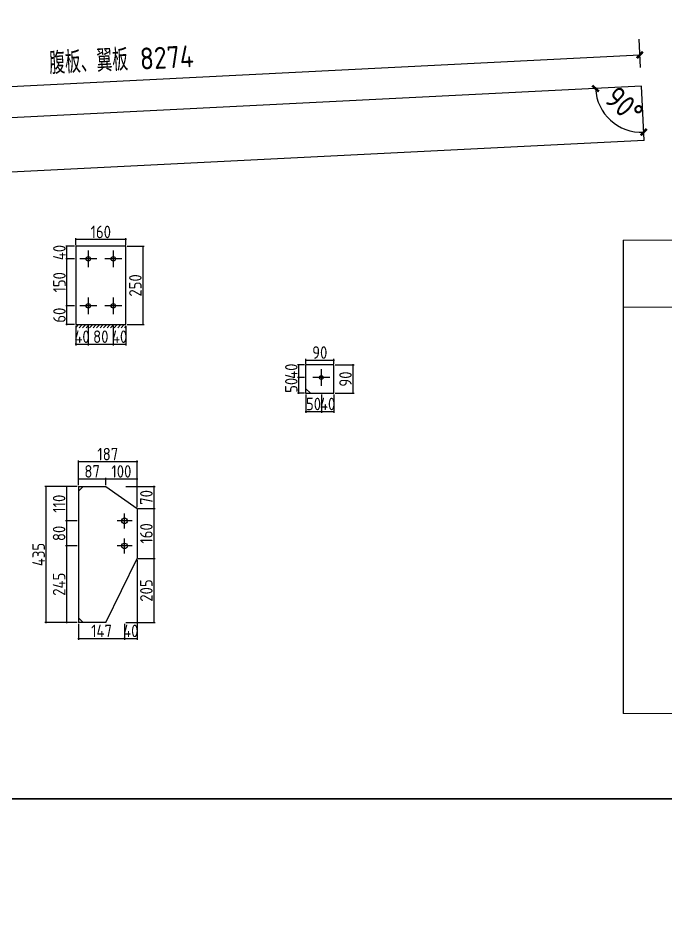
# Model space of a CAD drawing. Extents: x 102162 to 621267, y -39398 to 328893.
# Drawn here: x 422697 to 433047, y 273649 to 288068 of the extents above; entities that cross this region are included whole.
import ezdxf

# ---------------------------------------------------------------- set-up
doc = ezdxf.new("R2010")
doc.units = 0
doc.header["$LTSCALE"] = 1000
doc.header["$MEASUREMENT"] = 0
doc.layers.add('钢架', color=7, linetype='Continuous', lineweight=25)
doc.styles.get("Standard").update_dxf_attribs({"font": 'gbenor.shx', "bigfont": 'gbcbig.shx'})
doc.dimstyles.get("Standard").update_dxf_attribs({"dimscale": 100, "dimtxt": 3.5, "dimasz": 1, "dimexe": 2.5, "dimexo": 3, "dimgap": 1.5, "dimtad": 1, "dimdec": 0, "dimzin": 0, "dimdsep": 46, "dimtxsty": 'Standard', "dimblk": 'ARCHTICK', "dimcen": 0.09, "dimadec": 0, "dimazin": 0, "dimtfac": 1, "dimtdec": 0, "dimtix": 1, "dimtmove": 2, "dimatfit": 3, "dimfxl": 1, "dimtolj": 1, "dimtzin": 0, "dimarcsym": 0})

# ---------------------------------------------------------------- blocks, each defined once
blk = doc.blocks.new('_ArchTick')
at = {"color": 0, "linetype": 'ByBlock', "const_width": 0.4}
blk.add_lwpolyline([(-0.5, -0.5), (0.5, 0.5)], dxfattribs=at)
blk = doc.blocks.new('*D1634')
at = {"color": 0, "lineweight": -2}
for p, q in [((432640, 287279), (432618, 287729)), ((416102, 286653), (432630, 287479)), ((416112, 286452), (416089, 286902))]:
    blk.add_line(p, q, dxfattribs=at)
at = {"layer": 'Defpoints', "color": 0}
for p in [(432630, 287479), (432655, 286979), (416127, 286153)]:
    blk.add_point(p, dxfattribs=at)
at = {"color": 0, "lineweight": -2, "xscale": 100, "yscale": 100, "zscale": 100}
for p, rotation in [((432630, 287479), 2.86240522611191), ((416102, 286653), 182.8624052261119)]:
    blk.add_blockref('_ArchTick', p, dxfattribs=dict(at, rotation=rotation))
at = {"color": 0, "insert": (424349, 287402), "char_height": 350, "attachment_point": 5, "rotation": 2.8624}
blk.add_mtext('\\A1;腹板、翼板 8274', dxfattribs=at)
blk = doc.blocks.new('*D1636')
at = {"color": 0, "lineweight": -2}
blk.add_arc((416127, 286153), 656, 272.8624, 2.8624, dxfattribs=at)
at = {"layer": 'Defpoints', "color": 0}
for p in [(432655, 286979), (416127, 286153), (416127, 286153), (416483, 285601), (416170, 285286)]:
    blk.add_point(p, dxfattribs=at)
at = {"color": 0, "lineweight": -2, "xscale": 100, "yscale": 100, "zscale": 100}
for p, rotation in [((416783, 286185), 92.86240522611175), ((416160, 285497), 182.8624052261123)]:
    blk.add_blockref('_ArchTick', p, dxfattribs=dict(at, rotation=rotation))
at = {"color": 0, "insert": (416373, 285930), "char_height": 350, "attachment_point": 5, "rotation": 47.8624}
blk.add_mtext('\\A1;90°', dxfattribs=at)
blk = doc.blocks.new('*D1637')
at = {"color": 0, "lineweight": -2}
blk.add_arc((432655, 286979), 734, 182.8624, 272.8624, dxfattribs=at)
at = {"layer": 'Defpoints', "color": 0}
for p in [(432655, 286979), (432655, 286979), (432038, 286581), (416127, 286153), (432698, 286112)]:
    blk.add_point(p, dxfattribs=at)
at = {"color": 0, "lineweight": -2, "xscale": 100, "yscale": 100, "zscale": 100}
for p, rotation in [((431922, 286942), 92.8624052261118), ((432692, 286246), 2.86240522611223)]:
    blk.add_blockref('_ArchTick', p, dxfattribs=dict(at, rotation=rotation))
at = {"color": 0, "insert": (432380, 286676), "char_height": 350, "attachment_point": 5, "rotation": 317.8624}
blk.add_mtext('\\A1;90°', dxfattribs=at)
blk = doc.blocks.new('*D1648')
at = {"color": 0, "lineweight": -2}
for p, q in [((427292, 282058), (427292, 281765)), ((427542, 282058), (427542, 281765)), ((427282, 281785), (427552, 281785))]:
    blk.add_line(p, q, dxfattribs=at)
at = {"layer": 'Defpoints', "color": 0}
for p in [(427292, 282078), (427542, 282078), (427542, 281785)]:
    blk.add_point(p, dxfattribs=at)
at = {"color": 0, "lineweight": -2, "xscale": 10, "yscale": 10, "zscale": 10, "rotation": 180}
blk.add_blockref('_ArchTick', (427292, 281785), dxfattribs=at)
at = {"color": 0, "lineweight": -2, "xscale": 10, "yscale": 10, "zscale": 10}
blk.add_blockref('_ArchTick', (427542, 281785), dxfattribs=at)
at = {"color": 0, "insert": (427417, 281905), "char_height": 200, "attachment_point": 5}
blk.add_mtext('\\A1;50', dxfattribs=at)
blk = doc.blocks.new('*D1649')
at = {"color": 0, "lineweight": -2}
for p, q in [((427542, 282058), (427542, 281765)), ((427742, 282058), (427742, 281765)), ((427542, 281785), (427532, 281785)), ((427542, 281785), (427742, 281785)), ((427742, 281785), (427752, 281785))]:
    blk.add_line(p, q, dxfattribs=at)
at = {"layer": 'Defpoints', "color": 0}
for p in [(427542, 282078), (427742, 282078), (427742, 281785)]:
    blk.add_point(p, dxfattribs=at)
at = {"color": 0, "lineweight": -2, "xscale": 10, "yscale": 10, "zscale": 10}
blk.add_blockref('_ArchTick', (427542, 281785), dxfattribs=at)
at = {"color": 0, "lineweight": -2, "xscale": 10, "yscale": 10, "zscale": 10, "rotation": 180}
blk.add_blockref('_ArchTick', (427742, 281785), dxfattribs=at)
at = {"color": 0, "insert": (427642, 281905), "char_height": 200, "attachment_point": 5}
blk.add_mtext('\\A1;40', dxfattribs=at)
blk = doc.blocks.new('*D1623')
at = {"color": 0, "lineweight": -2}
for p, q in [((427272, 282328), (427162, 282328)), ((427182, 282068), (427182, 282338)), ((427272, 282078), (427162, 282078))]:
    blk.add_line(p, q, dxfattribs=at)
at = {"layer": 'Defpoints', "color": 0}
for p in [(427182, 282328), (427292, 282328), (427292, 282078)]:
    blk.add_point(p, dxfattribs=at)
at = {"color": 0, "lineweight": -2, "xscale": 10, "yscale": 10, "zscale": 10}
for p, rotation in [((427182, 282328), 90), ((427182, 282078), 270)]:
    blk.add_blockref('_ArchTick', p, dxfattribs=dict(at, rotation=rotation))
at = {"color": 0, "insert": (427062, 282203), "char_height": 200, "attachment_point": 5, "rotation": 90}
blk.add_mtext('\\A1;50', dxfattribs=at)
blk = doc.blocks.new('*D1650')
at = {"color": 0, "lineweight": -2}
for p, q in [((427272, 282528), (427162, 282528)), ((427182, 282528), (427182, 282538)), ((427182, 282328), (427182, 282528)), ((427272, 282328), (427162, 282328)), ((427182, 282328), (427182, 282318))]:
    blk.add_line(p, q, dxfattribs=at)
at = {"layer": 'Defpoints', "color": 0}
for p in [(427182, 282528), (427292, 282528), (427292, 282328)]:
    blk.add_point(p, dxfattribs=at)
at = {"color": 0, "lineweight": -2, "xscale": 10, "yscale": 10, "zscale": 10}
for p, rotation in [((427182, 282528), 270), ((427182, 282328), 90)]:
    blk.add_blockref('_ArchTick', p, dxfattribs=dict(at, rotation=rotation))
at = {"color": 0, "insert": (427062, 282428), "char_height": 200, "attachment_point": 5, "rotation": 90}
blk.add_mtext('\\A1;40', dxfattribs=at)
blk = doc.blocks.new('*D1651')
at = {"color": 0, "lineweight": -2}
for p, q in [((427282, 282606), (427752, 282606)), ((427292, 282548), (427292, 282626)), ((427742, 282548), (427742, 282626))]:
    blk.add_line(p, q, dxfattribs=at)
at = {"layer": 'Defpoints', "color": 0}
for p in [(427742, 282606), (427292, 282528), (427742, 282528)]:
    blk.add_point(p, dxfattribs=at)
at = {"color": 0, "lineweight": -2, "xscale": 10, "yscale": 10, "zscale": 10, "rotation": 180}
blk.add_blockref('_ArchTick', (427292, 282606), dxfattribs=at)
at = {"color": 0, "lineweight": -2, "xscale": 10, "yscale": 10, "zscale": 10}
blk.add_blockref('_ArchTick', (427742, 282606), dxfattribs=at)
at = {"color": 0, "insert": (427517, 282726), "char_height": 200, "attachment_point": 5}
blk.add_mtext('\\A1;90', dxfattribs=at)
blk = doc.blocks.new('*D1652')
at = {"color": 0, "lineweight": -2}
for p, q in [((427762, 282528), (428068, 282528)), ((428048, 282068), (428048, 282538)), ((427762, 282078), (428068, 282078))]:
    blk.add_line(p, q, dxfattribs=at)
at = {"layer": 'Defpoints', "color": 0}
for p in [(427742, 282528), (428048, 282528), (427742, 282078)]:
    blk.add_point(p, dxfattribs=at)
at = {"color": 0, "lineweight": -2, "xscale": 10, "yscale": 10, "zscale": 10}
for p, rotation in [((428048, 282528), 90), ((428048, 282078), 270)]:
    blk.add_blockref('_ArchTick', p, dxfattribs=dict(at, rotation=rotation))
at = {"color": 0, "insert": (427928, 282303), "char_height": 200, "attachment_point": 5, "rotation": 90}
blk.add_mtext('\\A1;90', dxfattribs=at)
blk = doc.blocks.new('*D1653')
at = {"color": 0, "lineweight": -2}
for p, q in [((423619, 283153), (423619, 282839)), ((423819, 283153), (423819, 282839)), ((423619, 282859), (423609, 282859)), ((423619, 282859), (423819, 282859)), ((423819, 282859), (423829, 282859))]:
    blk.add_line(p, q, dxfattribs=at)
at = {"layer": 'Defpoints', "color": 0}
for p in [(423619, 283173), (423819, 283173), (423819, 282859)]:
    blk.add_point(p, dxfattribs=at)
at = {"color": 0, "lineweight": -2, "xscale": 10, "yscale": 10, "zscale": 10}
blk.add_blockref('_ArchTick', (423619, 282859), dxfattribs=at)
at = {"color": 0, "lineweight": -2, "xscale": 10, "yscale": 10, "zscale": 10, "rotation": 180}
blk.add_blockref('_ArchTick', (423819, 282859), dxfattribs=at)
at = {"color": 0, "insert": (423719, 282979), "char_height": 200, "attachment_point": 5}
blk.add_mtext('\\A1;40', dxfattribs=at)
blk = doc.blocks.new('*D1624')
at = {"color": 0, "lineweight": -2}
for p, q in [((423819, 283153), (423819, 282839)), ((424219, 283153), (424219, 282839)), ((423809, 282859), (424229, 282859))]:
    blk.add_line(p, q, dxfattribs=at)
at = {"layer": 'Defpoints', "color": 0}
for p in [(423819, 283173), (424219, 283173), (424219, 282859)]:
    blk.add_point(p, dxfattribs=at)
at = {"color": 0, "lineweight": -2, "xscale": 10, "yscale": 10, "zscale": 10, "rotation": 180}
blk.add_blockref('_ArchTick', (423819, 282859), dxfattribs=at)
at = {"color": 0, "lineweight": -2, "xscale": 10, "yscale": 10, "zscale": 10}
blk.add_blockref('_ArchTick', (424219, 282859), dxfattribs=at)
at = {"color": 0, "insert": (424019, 282979), "char_height": 200, "attachment_point": 5}
blk.add_mtext('\\A1;80', dxfattribs=at)
blk = doc.blocks.new('*D1625')
at = {"color": 0, "lineweight": -2}
for p, q in [((424219, 283153), (424219, 282839)), ((424419, 283153), (424419, 282839)), ((424219, 282859), (424209, 282859)), ((424219, 282859), (424419, 282859)), ((424419, 282859), (424429, 282859))]:
    blk.add_line(p, q, dxfattribs=at)
at = {"layer": 'Defpoints', "color": 0}
for p in [(424219, 283173), (424419, 283173), (424419, 282859)]:
    blk.add_point(p, dxfattribs=at)
at = {"color": 0, "lineweight": -2, "xscale": 10, "yscale": 10, "zscale": 10}
blk.add_blockref('_ArchTick', (424219, 282859), dxfattribs=at)
at = {"color": 0, "lineweight": -2, "xscale": 10, "yscale": 10, "zscale": 10, "rotation": 180}
blk.add_blockref('_ArchTick', (424419, 282859), dxfattribs=at)
at = {"color": 0, "insert": (424319, 282979), "char_height": 200, "attachment_point": 5}
blk.add_mtext('\\A1;40', dxfattribs=at)
blk = doc.blocks.new('*D1626')
at = {"color": 0, "lineweight": -2}
for p, q in [((423599, 283473), (423458, 283473)), ((423478, 283163), (423478, 283483)), ((423599, 283173), (423458, 283173))]:
    blk.add_line(p, q, dxfattribs=at)
at = {"layer": 'Defpoints', "color": 0}
for p in [(423478, 283473), (423619, 283473), (423619, 283173)]:
    blk.add_point(p, dxfattribs=at)
at = {"color": 0, "lineweight": -2, "xscale": 10, "yscale": 10, "zscale": 10}
for p, rotation in [((423478, 283473), 90), ((423478, 283173), 270)]:
    blk.add_blockref('_ArchTick', p, dxfattribs=dict(at, rotation=rotation))
at = {"color": 0, "insert": (423358, 283323), "char_height": 200, "attachment_point": 5, "rotation": 90}
blk.add_mtext('\\A1;60', dxfattribs=at)
blk = doc.blocks.new('*D1627')
at = {"color": 0, "lineweight": -2}
for p, q in [((423599, 284223), (423458, 284223)), ((423478, 283463), (423478, 284233)), ((423599, 283473), (423458, 283473))]:
    blk.add_line(p, q, dxfattribs=at)
at = {"layer": 'Defpoints', "color": 0}
for p in [(423478, 284223), (423619, 284223), (423619, 283473)]:
    blk.add_point(p, dxfattribs=at)
at = {"color": 0, "lineweight": -2, "xscale": 10, "yscale": 10, "zscale": 10}
for p, rotation in [((423478, 284223), 90), ((423478, 283473), 270)]:
    blk.add_blockref('_ArchTick', p, dxfattribs=dict(at, rotation=rotation))
at = {"color": 0, "insert": (423358, 283848), "char_height": 200, "attachment_point": 5, "rotation": 90}
blk.add_mtext('\\A1;150', dxfattribs=at)
blk = doc.blocks.new('*D1654')
at = {"color": 0, "lineweight": -2}
for p, q in [((423599, 284423), (423458, 284423)), ((423478, 284423), (423478, 284433)), ((423478, 284223), (423478, 284423)), ((423599, 284223), (423458, 284223)), ((423478, 284223), (423478, 284213))]:
    blk.add_line(p, q, dxfattribs=at)
at = {"layer": 'Defpoints', "color": 0}
for p in [(423478, 284423), (423619, 284423), (423619, 284223)]:
    blk.add_point(p, dxfattribs=at)
at = {"color": 0, "lineweight": -2, "xscale": 10, "yscale": 10, "zscale": 10}
for p, rotation in [((423478, 284423), 270), ((423478, 284223), 90)]:
    blk.add_blockref('_ArchTick', p, dxfattribs=dict(at, rotation=rotation))
at = {"color": 0, "insert": (423358, 284323), "char_height": 200, "attachment_point": 5, "rotation": 90}
blk.add_mtext('\\A1;40', dxfattribs=at)
blk = doc.blocks.new('*D1655')
at = {"color": 0, "lineweight": -2}
for p, q in [((424429, 284532), (423609, 284532)), ((423619, 284443), (423619, 284552)), ((424419, 284443), (424419, 284552))]:
    blk.add_line(p, q, dxfattribs=at)
at = {"layer": 'Defpoints', "color": 0}
for p in [(423619, 284532), (423619, 284423), (424419, 284423)]:
    blk.add_point(p, dxfattribs=at)
at = {"color": 0, "lineweight": -2, "xscale": 10, "yscale": 10, "zscale": 10, "rotation": 180}
blk.add_blockref('_ArchTick', (423619, 284532), dxfattribs=at)
at = {"color": 0, "lineweight": -2, "xscale": 10, "yscale": 10, "zscale": 10}
blk.add_blockref('_ArchTick', (424419, 284532), dxfattribs=at)
at = {"color": 0, "insert": (424019, 284652), "char_height": 200, "attachment_point": 5}
blk.add_mtext('\\A1;160', dxfattribs=at)
blk = doc.blocks.new('*D1628')
at = {"color": 0, "lineweight": -2}
for p, q in [((424439, 284423), (424711, 284423)), ((424691, 284433), (424691, 283163)), ((424439, 283173), (424711, 283173))]:
    blk.add_line(p, q, dxfattribs=at)
at = {"layer": 'Defpoints', "color": 0}
for p in [(424419, 284423), (424419, 283173), (424691, 283173)]:
    blk.add_point(p, dxfattribs=at)
at = {"color": 0, "lineweight": -2, "xscale": 10, "yscale": 10, "zscale": 10}
for p, rotation in [((424691, 284423), 90), ((424691, 283173), 270)]:
    blk.add_blockref('_ArchTick', p, dxfattribs=dict(at, rotation=rotation))
at = {"color": 0, "insert": (424571, 283798), "char_height": 200, "attachment_point": 5, "rotation": 90}
blk.add_mtext('\\A1;250', dxfattribs=at)
blk = doc.blocks.new('*D1629')
at = {"color": 0, "lineweight": -2}
for p, q in [((423643, 280588), (423453, 280588)), ((423473, 280598), (423473, 280028)), ((423643, 280038), (423453, 280038))]:
    blk.add_line(p, q, dxfattribs=at)
at = {"layer": 'Defpoints', "color": 0}
for p in [(423663, 280588), (423473, 280038), (423663, 280038)]:
    blk.add_point(p, dxfattribs=at)
at = {"color": 0, "lineweight": -2, "xscale": 10, "yscale": 10, "zscale": 10}
for p, rotation in [((423473, 280588), 90), ((423473, 280038), 270)]:
    blk.add_blockref('_ArchTick', p, dxfattribs=dict(at, rotation=rotation))
at = {"color": 0, "insert": (423353, 280313), "char_height": 200, "attachment_point": 5, "rotation": 90}
blk.add_mtext('\\A1;110', dxfattribs=at)
blk = doc.blocks.new('*D1598')
at = {"color": 0, "lineweight": -2}
for p, q in [((423643, 280038), (423453, 280038)), ((423473, 280048), (423473, 279628)), ((423643, 279638), (423453, 279638))]:
    blk.add_line(p, q, dxfattribs=at)
at = {"layer": 'Defpoints', "color": 0}
for p in [(423663, 280038), (423473, 279638), (423663, 279638)]:
    blk.add_point(p, dxfattribs=at)
at = {"color": 0, "lineweight": -2, "xscale": 10, "yscale": 10, "zscale": 10}
for p, rotation in [((423473, 280038), 90), ((423473, 279638), 270)]:
    blk.add_blockref('_ArchTick', p, dxfattribs=dict(at, rotation=rotation))
at = {"color": 0, "insert": (423353, 279838), "char_height": 200, "attachment_point": 5, "rotation": 90}
blk.add_mtext('\\A1;80', dxfattribs=at)
blk = doc.blocks.new('*D1630')
at = {"color": 0, "lineweight": -2}
for p, q in [((423643, 279638), (423453, 279638)), ((423473, 279648), (423473, 278403)), ((423643, 278413), (423453, 278413))]:
    blk.add_line(p, q, dxfattribs=at)
at = {"layer": 'Defpoints', "color": 0}
for p in [(423663, 279638), (423473, 278413), (423663, 278413)]:
    blk.add_point(p, dxfattribs=at)
at = {"color": 0, "lineweight": -2, "xscale": 10, "yscale": 10, "zscale": 10}
for p, rotation in [((423473, 279638), 90), ((423473, 278413), 270)]:
    blk.add_blockref('_ArchTick', p, dxfattribs=dict(at, rotation=rotation))
at = {"color": 0, "insert": (423353, 279026), "char_height": 200, "attachment_point": 5, "rotation": 90}
blk.add_mtext('\\A1;245', dxfattribs=at)
blk = doc.blocks.new('*D1599')
at = {"color": 0, "lineweight": -2}
for p, q in [((423663, 278393), (423663, 278141)), ((424398, 278393), (424398, 278141)), ((423653, 278161), (424408, 278161))]:
    blk.add_line(p, q, dxfattribs=at)
at = {"layer": 'Defpoints', "color": 0}
for p in [(423663, 278413), (424398, 278413), (424398, 278161)]:
    blk.add_point(p, dxfattribs=at)
at = {"color": 0, "lineweight": -2, "xscale": 10, "yscale": 10, "zscale": 10, "rotation": 180}
blk.add_blockref('_ArchTick', (423663, 278161), dxfattribs=at)
at = {"color": 0, "lineweight": -2, "xscale": 10, "yscale": 10, "zscale": 10}
blk.add_blockref('_ArchTick', (424398, 278161), dxfattribs=at)
at = {"color": 0, "insert": (424031, 278281), "char_height": 200, "attachment_point": 5}
blk.add_mtext('\\A1;147', dxfattribs=at)
blk = doc.blocks.new('*D1631')
at = {"color": 0, "lineweight": -2}
for p, q in [((424598, 279418), (424598, 278141)), ((424398, 278393), (424398, 278141)), ((424398, 278161), (424388, 278161)), ((424398, 278161), (424598, 278161)), ((424598, 278161), (424608, 278161))]:
    blk.add_line(p, q, dxfattribs=at)
at = {"layer": 'Defpoints', "color": 0}
for p in [(424598, 279438), (424398, 278413), (424598, 278161)]:
    blk.add_point(p, dxfattribs=at)
at = {"color": 0, "lineweight": -2, "xscale": 10, "yscale": 10, "zscale": 10}
blk.add_blockref('_ArchTick', (424398, 278161), dxfattribs=at)
at = {"color": 0, "lineweight": -2, "xscale": 10, "yscale": 10, "zscale": 10, "rotation": 180}
blk.add_blockref('_ArchTick', (424598, 278161), dxfattribs=at)
at = {"color": 0, "insert": (424498, 278281), "char_height": 200, "attachment_point": 5}
blk.add_mtext('\\A1;40', dxfattribs=at)
blk = doc.blocks.new('*D1632')
at = {"color": 0, "lineweight": -2}
for p, q in [((423643, 280588), (423126, 280588)), ((423146, 278403), (423146, 280598)), ((423643, 278413), (423126, 278413))]:
    blk.add_line(p, q, dxfattribs=at)
at = {"layer": 'Defpoints', "color": 0}
for p in [(423146, 280588), (423663, 280588), (423663, 278413)]:
    blk.add_point(p, dxfattribs=at)
at = {"color": 0, "lineweight": -2, "xscale": 10, "yscale": 10, "zscale": 10}
for p, rotation in [((423146, 280588), 90), ((423146, 278413), 270)]:
    blk.add_blockref('_ArchTick', p, dxfattribs=dict(at, rotation=rotation))
at = {"color": 0, "insert": (423026, 279501), "char_height": 200, "attachment_point": 5, "rotation": 90}
blk.add_mtext('\\A1;435', dxfattribs=at)
blk = doc.blocks.new('*D1600')
at = {"color": 0, "lineweight": -2}
for p, q in [((424618, 280238), (424887, 280238)), ((424867, 280248), (424867, 279428)), ((424618, 279438), (424887, 279438))]:
    blk.add_line(p, q, dxfattribs=at)
at = {"layer": 'Defpoints', "color": 0}
for p in [(424598, 280238), (424598, 279438), (424867, 279438)]:
    blk.add_point(p, dxfattribs=at)
at = {"color": 0, "lineweight": -2, "xscale": 10, "yscale": 10, "zscale": 10}
for p, rotation in [((424867, 280238), 90), ((424867, 279438), 270)]:
    blk.add_blockref('_ArchTick', p, dxfattribs=dict(at, rotation=rotation))
at = {"color": 0, "insert": (424747, 279838), "char_height": 200, "attachment_point": 5, "rotation": 90}
blk.add_mtext('\\A1;160', dxfattribs=at)
blk = doc.blocks.new('*D1601')
at = {"color": 0, "lineweight": -2}
for p, q in [((424618, 279438), (424887, 279438)), ((424867, 279448), (424867, 278403)), ((424418, 278413), (424887, 278413))]:
    blk.add_line(p, q, dxfattribs=at)
at = {"layer": 'Defpoints', "color": 0}
for p in [(424598, 279438), (424398, 278413), (424867, 278413)]:
    blk.add_point(p, dxfattribs=at)
at = {"color": 0, "lineweight": -2, "xscale": 10, "yscale": 10, "zscale": 10}
for p, rotation in [((424867, 279438), 90), ((424867, 278413), 270)]:
    blk.add_blockref('_ArchTick', p, dxfattribs=dict(at, rotation=rotation))
at = {"color": 0, "insert": (424747, 278926), "char_height": 200, "attachment_point": 5, "rotation": 90}
blk.add_mtext('\\A1;205', dxfattribs=at)
blk = doc.blocks.new('*D1602')
at = {"color": 0, "lineweight": -2}
for p, q in [((424418, 280588), (424887, 280588)), ((424867, 280598), (424867, 280228)), ((424618, 280238), (424887, 280238))]:
    blk.add_line(p, q, dxfattribs=at)
at = {"layer": 'Defpoints', "color": 0}
for p in [(424398, 280588), (424598, 280238), (424867, 280238)]:
    blk.add_point(p, dxfattribs=at)
at = {"color": 0, "lineweight": -2, "xscale": 10, "yscale": 10, "zscale": 10}
for p, rotation in [((424867, 280588), 90), ((424867, 280238), 270)]:
    blk.add_blockref('_ArchTick', p, dxfattribs=dict(at, rotation=rotation))
at = {"color": 0, "insert": (424747, 280413), "char_height": 200, "attachment_point": 5, "rotation": 90}
blk.add_mtext('\\A1;70', dxfattribs=at)
blk = doc.blocks.new('*D1633')
at = {"color": 0, "lineweight": -2}
for p, q in [((424088, 280708), (424608, 280708)), ((424098, 280608), (424098, 280728)), ((424598, 280258), (424598, 280728))]:
    blk.add_line(p, q, dxfattribs=at)
at = {"layer": 'Defpoints', "color": 0}
for p in [(424098, 280588), (424598, 280708), (424598, 280238)]:
    blk.add_point(p, dxfattribs=at)
at = {"color": 0, "lineweight": -2, "xscale": 10, "yscale": 10, "zscale": 10, "rotation": 180}
blk.add_blockref('_ArchTick', (424098, 280708), dxfattribs=at)
at = {"color": 0, "lineweight": -2, "xscale": 10, "yscale": 10, "zscale": 10}
blk.add_blockref('_ArchTick', (424598, 280708), dxfattribs=at)
at = {"color": 0, "insert": (424348, 280828), "char_height": 200, "attachment_point": 5}
blk.add_mtext('\\A1;100', dxfattribs=at)
blk = doc.blocks.new('*D1603')
at = {"color": 0, "lineweight": -2}
for p, q in [((423653, 280984), (424608, 280984)), ((423663, 280608), (423663, 281004)), ((424598, 280258), (424598, 281004))]:
    blk.add_line(p, q, dxfattribs=at)
at = {"layer": 'Defpoints', "color": 0}
for p in [(424598, 280984), (423663, 280588), (424598, 280238)]:
    blk.add_point(p, dxfattribs=at)
at = {"color": 0, "lineweight": -2, "xscale": 10, "yscale": 10, "zscale": 10, "rotation": 180}
blk.add_blockref('_ArchTick', (423663, 280984), dxfattribs=at)
at = {"color": 0, "lineweight": -2, "xscale": 10, "yscale": 10, "zscale": 10}
blk.add_blockref('_ArchTick', (424598, 280984), dxfattribs=at)
at = {"color": 0, "insert": (424131, 281104), "char_height": 200, "attachment_point": 5}
blk.add_mtext('\\A1;187', dxfattribs=at)
blk = doc.blocks.new('*D1604')
at = {"color": 0, "lineweight": -2}
for p, q in [((423653, 280708), (424108, 280708)), ((423663, 280608), (423663, 280728)), ((424098, 280608), (424098, 280728))]:
    blk.add_line(p, q, dxfattribs=at)
at = {"layer": 'Defpoints', "color": 0}
for p in [(423663, 280588), (424098, 280708), (424098, 280588)]:
    blk.add_point(p, dxfattribs=at)
at = {"color": 0, "lineweight": -2, "xscale": 10, "yscale": 10, "zscale": 10, "rotation": 180}
blk.add_blockref('_ArchTick', (423663, 280708), dxfattribs=at)
at = {"color": 0, "lineweight": -2, "xscale": 10, "yscale": 10, "zscale": 10}
blk.add_blockref('_ArchTick', (424098, 280708), dxfattribs=at)
at = {"color": 0, "insert": (423881, 280828), "char_height": 200, "attachment_point": 5}
blk.add_mtext('\\A1;87', dxfattribs=at)

msp = doc.modelspace()

# ---------------------------------------------------------------- hatches: boundary and pattern name
h = msp.add_hatch()
h.set_pattern_fill('ANSI31', color=2, scale=25, style=0)
h.set_pattern_definition([(45, (-782843.29, -205083.572), (-28.0633004, 28.0633004), [])])
h.paths.add_polyline_path([(424418.6, 283172.9), (424392.9, 283172.9), (424418.6, 283139.6)], flags=17)
h.paths.add_polyline_path([(424392.9, 283172.9), (423618.6, 283172.9), (423618.6, 283122.9), (424418.6, 283122.9), (424418.6, 283139.6)])

# ---------------------------------------------------------------- linework, layer by layer
for p, q in [((432655, 286979.1), (416126.9, 286152.7)), ((432698.3, 286112.2), (416170.2, 285285.8)), ((424098.1, 280588), (424598.1, 280238)), ((424098.1, 278413), (424598.1, 279438))]:
    msp.add_line(p, q)
at = {"color": 2}
for p, q in [((432698.3, 286112.2), (432655, 286979.1)), ((423618.6, 284422.9), (423618.6, 283172.9)), ((424418.6, 284422.9), (423618.6, 284422.9)), ((423818.6, 284357.9), (423818.6, 284087.9)), ((424218.6, 284357.9), (424218.6, 284087.9)), ((424418.6, 283172.9), (424418.6, 284422.9)), ((423953.3, 284222.9), (423683.3, 284222.9)), ((424353.3, 284222.9), (424083.3, 284222.9)), ((423953.3, 283472.9), (423683.3, 283472.9)), ((423818.6, 283607.9), (423818.6, 283337.9)), ((424353.3, 283472.9), (424083.3, 283472.9)), ((424218.6, 283607.9), (424218.6, 283337.9)), ((423618.6, 283172.9), (424418.6, 283172.9)), ((427291.6, 282528.4), (427291.6, 282078.4)), ((427741.6, 282528.4), (427291.6, 282528.4)), ((427541.6, 282463.4), (427541.6, 282193.4)), ((427741.6, 282078.4), (427741.6, 282528.4)), ((427676.3, 282328.4), (427406.3, 282328.4)), ((427291.6, 282153.4), (427366.6, 282078.4)), ((427291.6, 282078.4), (427741.6, 282078.4)), ((423663.1, 280588), (423663.1, 278413)), ((423663.1, 280588), (424098.1, 280588)), ((423738.1, 280588), (423663.1, 280513)), ((424398.1, 279918), (424398.1, 280158)), ((424598.1, 280238), (424598.1, 279438)), ((424518.1, 280038), (424278.1, 280038)), ((424398.1, 279518), (424398.1, 279758)), ((424518.1, 279638), (424278.1, 279638)), ((423663.1, 278488), (423738.1, 278413)), ((424098.1, 278413), (423663.1, 278413))]:
    msp.add_line(p, q, dxfattribs=at)
at = {"color": 1}
msp.add_line((432365.3, 284520.5), (432365.3, 276962), dxfattribs=at)
for points in [[(414011.7, 296601.7), (443711.7, 296601.7), (443711.7, 275601.7), (414011.7, 275601.7)], [(414011.7, 275601.7), (443711.7, 275601.7), (443711.7, 254601.7), (414011.7, 254601.7)]]:
    msp.add_lwpolyline(points, close=True)
at = {"color": 2}
for centre, radius in [((423818.6, 284222.9), 35), ((424218.6, 284222.9), 35), ((423818.6, 283472.9), 35), ((424218.6, 283472.9), 35), ((427541.6, 282328.4), 30), ((424398.1, 280038), 45), ((424398.1, 279638), 45)]:
    msp.add_circle(centre, radius, dxfattribs=at)
at = {"layer": '钢架', "lineweight": 13}
for p, q in [((432365.3, 284520.5), (442220.8, 284520.5)), ((432365.3, 283452.6), (442220.8, 283452.6)), ((432365.3, 276962), (442220.8, 276962))]:
    msp.add_line(p, q, dxfattribs=at)

# ---------------------------------------------------------------- dimensions: what is measured, and where the dimension line sits
at = {"color": 3}
dim = msp.add_aligned_dim(p1=(416126.9, 286152.7), p2=(432655, 286979.1), distance=500.4, text='腹板、翼板 8274', dimstyle='Standard', override={"dimlfac": 0.5}, dxfattribs=at)
dim.commit()
dim.dimension.update_dxf_attribs({"geometry": '*D1634', "text_midpoint": (424349.1, 287401.9)})
for base, line1, picture, middle in [((432038.2, 286580.7), ((432698.3, 286112.2), (432655, 286979.1)), '*D1637', (432380.4, 286675.6)), ((416483.1, 285601.3), ((416170.2, 285285.8), (416126.9, 286152.7)), '*D1636', (416372.7, 285930.3))]:
    dim = msp.add_angular_dim_2l(base=base, line1=line1, line2=((432655, 286979.1), (416126.9, 286152.7)), dimstyle='Standard')
    dim.commit()
    dim.dimension.update_dxf_attribs({"geometry": picture, "text_midpoint": middle})
at = {"color": 4}
for p1, p2, distance, picture, middle in [((424418.6, 284422.9), (423618.6, 284422.9), -109, '*D1655', (424018.6, 284651.9)), ((424418.6, 284422.9), (424418.6, 283172.9), 272, '*D1628', (424570.5, 283797.9)), ((427291.6, 282528.4), (427741.6, 282528.4), 78, '*D1651', (427516.6, 282726.5)), ((427741.6, 282078.4), (427741.6, 282528.4), -306.6, '*D1652', (427928.2, 282303.4)), ((423663.1, 278413), (423663.1, 280588), 516.8, '*D1632', (423026.3, 279500.5))]:
    dim = msp.add_aligned_dim(p1=p1, p2=p2, distance=distance, dimstyle='Standard', override={"dimtxt": 2, "dimasz": 0.1, "dimexe": 0.2, "dimexo": 0.2, "dimgap": 0.2, "dimlfac": 0.2, "dimdle": 0.1}, dxfattribs=at)
    dim.commit()
    dim.dimension.update_dxf_attribs({"geometry": picture, "text_midpoint": middle})
for base, p1, p2, picture, middle in [((423478.1, 284422.9), (423618.6, 284222.9), (423618.6, 284422.9), '*D1654', (423358.1, 284322.9)), ((423478.1, 284222.9), (423618.6, 283472.9), (423618.6, 284222.9), '*D1627', (423358.1, 283847.9)), ((423478.1, 283472.9), (423618.6, 283172.9), (423618.6, 283472.9), '*D1626', (423358.1, 283322.9)), ((427182, 282528.4), (427291.6, 282328.4), (427291.6, 282528.4), '*D1650', (427062, 282428.4)), ((427182, 282328.4), (427291.6, 282078.4), (427291.6, 282328.4), '*D1623', (427062, 282203.4)), ((423472.7, 280038), (423663.1, 280588), (423663.1, 280038), '*D1629', (423352.7, 280313)), ((424866.9, 280238), (424398.1, 280588), (424598.1, 280238), '*D1602', (424746.9, 280413)), ((424866.9, 279438), (424598.1, 280238), (424598.1, 279438), '*D1600', (424746.9, 279838)), ((423472.7, 279638), (423663.1, 280038), (423663.1, 279638), '*D1598', (423352.7, 279838)), ((423472.7, 278413), (423663.1, 279638), (423663.1, 278413), '*D1630', (423352.7, 279025.5)), ((424866.9, 278413), (424598.1, 279438), (424398.1, 278413), '*D1601', (424746.9, 278925.5))]:
    dim = msp.add_linear_dim(base=base, p1=p1, p2=p2, angle=90, dimstyle='Standard', override={"dimtxt": 2, "dimasz": 0.1, "dimexe": 0.2, "dimexo": 0.2, "dimgap": 0.2, "dimlfac": 0.2, "dimdle": 0.1}, dxfattribs=at)
    dim.commit()
    dim.dimension.update_dxf_attribs({"geometry": picture, "text_midpoint": middle})
for base, p1, p2, picture, middle in [((423818.6, 282859.3), (423618.6, 283172.9), (423818.6, 283172.9), '*D1653', (423718.6, 282979.3)), ((424218.6, 282859.3), (423818.6, 283172.9), (424218.6, 283172.9), '*D1624', (424018.6, 282979.3)), ((424418.6, 282859.3), (424218.6, 283172.9), (424418.6, 283172.9), '*D1625', (424318.6, 282979.3)), ((427541.6, 281784.6), (427291.6, 282078.4), (427541.6, 282078.4), '*D1648', (427416.6, 281904.6)), ((427741.6, 281784.6), (427541.6, 282078.4), (427741.6, 282078.4), '*D1649', (427641.6, 281904.6)), ((424598.1, 280984.4), (423663.1, 280588), (424598.1, 280238), '*D1603', (424130.6, 281104.4)), ((424098.1, 280707.9), (423663.1, 280588), (424098.1, 280588), '*D1604', (423880.6, 280827.9)), ((424598.1, 280707.9), (424098.1, 280588), (424598.1, 280238), '*D1633', (424348.1, 280827.9)), ((424598.1, 278161.2), (424398.1, 278413), (424598.1, 279438), '*D1631', (424498.1, 278281.2)), ((424398.1, 278161.2), (423663.1, 278413), (424398.1, 278413), '*D1599', (424030.6, 278281.2))]:
    dim = msp.add_linear_dim(base=base, p1=p1, p2=p2, dimstyle='Standard', override={"dimtxt": 2, "dimasz": 0.1, "dimexe": 0.2, "dimexo": 0.2, "dimgap": 0.2, "dimlfac": 0.2, "dimdle": 0.1}, dxfattribs=at)
    dim.commit()
    dim.dimension.update_dxf_attribs({"geometry": picture, "text_midpoint": middle})

doc.saveas('drawing.dxf')
